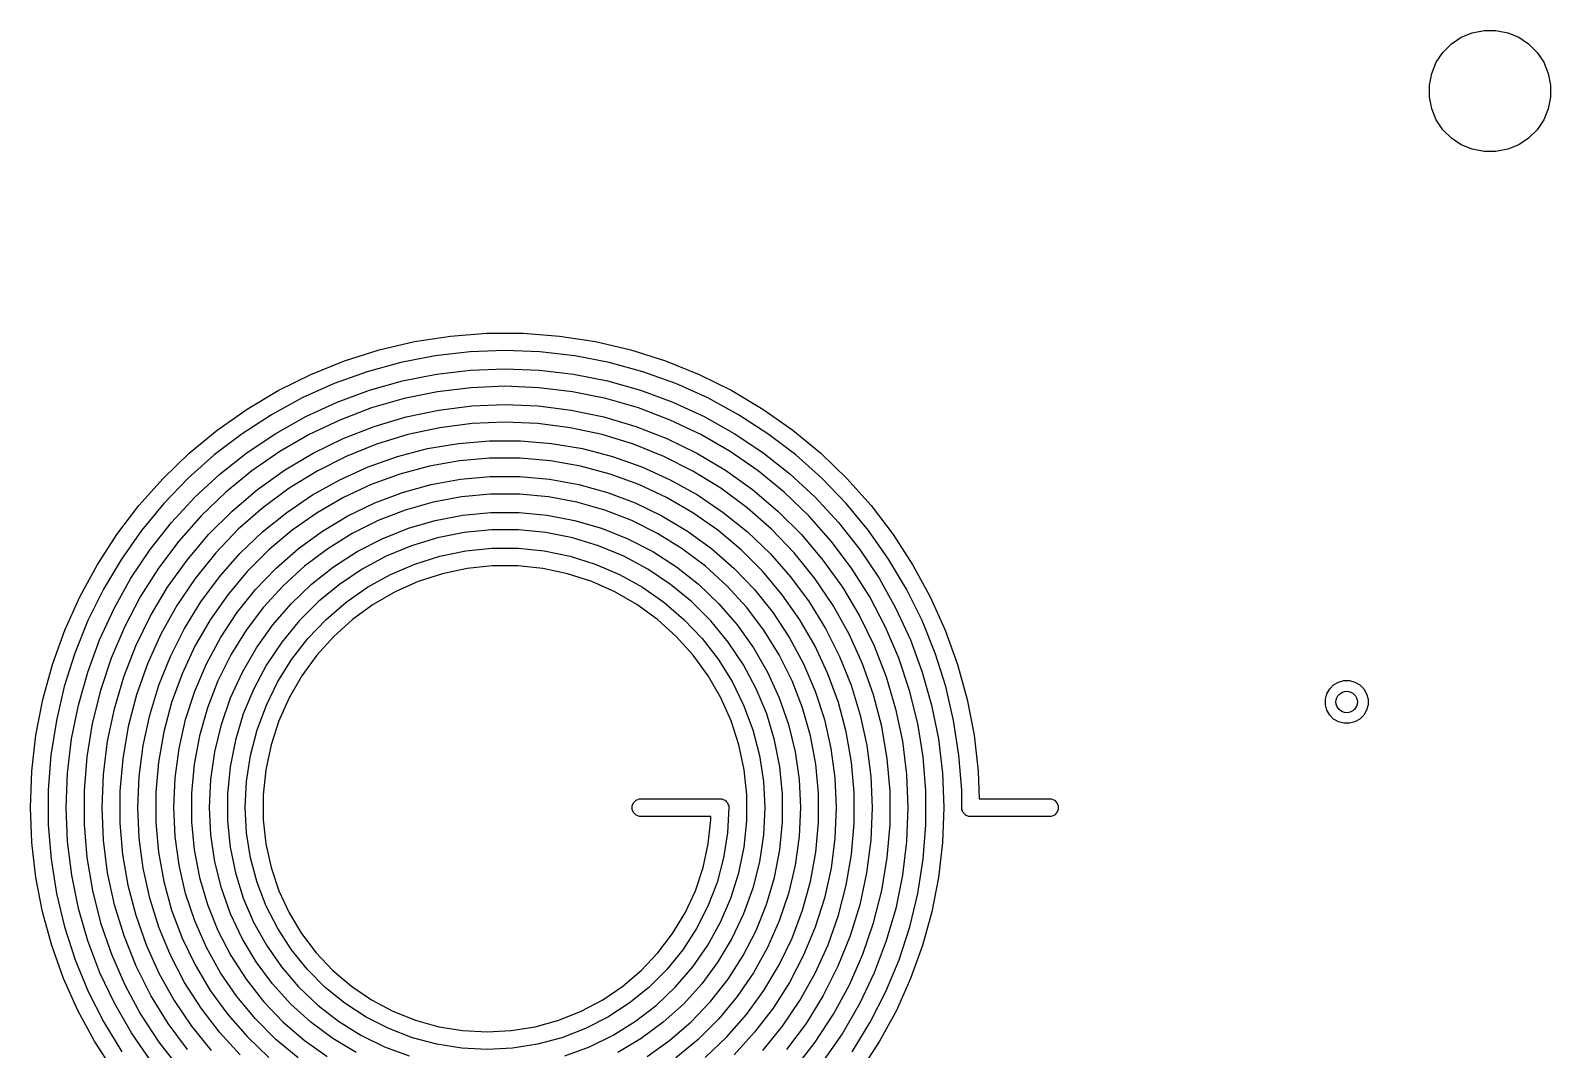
# Model space of a CAD drawing. Extents: x 25 to 275, y -107 to -24.
# Drawn here: x 238.62 to 259.85, y -38.38 to -24.15 of the extents above; entities that cross this region are included whole.
import ezdxf

# ---------------------------------------------------------------- set-up
doc = ezdxf.new("R2010")
doc.units = 0
doc.layers.add('BLACK', color=7, linetype='CONTINUOUS')

msp = doc.modelspace()

# ---------------------------------------------------------------- linework, layer by layer
at = {"layer": 'BLACK', "linetype": 'CONTINUOUS'}
for p, q in [((258.599313, -24.250367), (258.753258, -24.186601)), ((258.753258, -24.186601), (258.916685, -24.154093)), ((258.916685, -24.154093), (259.083315, -24.154093)), ((259.083315, -24.154093), (259.246742, -24.186601)), ((259.246742, -24.186601), (259.400687, -24.250367)), ((258.342941, -24.460766), (258.460766, -24.342941)), ((258.460766, -24.342941), (258.599313, -24.250367)), ((259.400687, -24.250367), (259.539234, -24.342941)), ((259.539234, -24.342941), (259.657059, -24.460766)), ((258.186601, -24.753258), (258.250367, -24.599313)), ((258.250367, -24.599313), (258.342941, -24.460766)), ((259.657059, -24.460766), (259.749633, -24.599313)), ((259.749633, -24.599313), (259.813399, -24.753258)), ((258.154093, -24.916685), (258.186601, -24.753258)), ((259.813399, -24.753258), (259.845907, -24.916685)), ((258.154093, -25.083315), (258.154093, -24.916685)), ((259.845907, -24.916685), (259.845907, -25.083315)), ((258.186601, -25.246742), (258.154093, -25.083315)), ((258.250367, -25.400687), (258.186601, -25.246742)), ((259.813399, -25.246742), (259.749633, -25.400687)), ((259.845907, -25.083315), (259.813399, -25.246742)), ((258.342941, -25.539234), (258.250367, -25.400687)), ((259.749633, -25.400687), (259.657059, -25.539234)), ((258.460766, -25.657059), (258.342941, -25.539234)), ((258.599313, -25.749633), (258.460766, -25.657059)), ((259.539234, -25.657059), (259.400687, -25.749633)), ((259.657059, -25.539234), (259.539234, -25.657059)), ((258.753258, -25.813399), (258.599313, -25.749633)), ((258.916685, -25.845907), (258.753258, -25.813399)), ((259.083315, -25.845907), (258.916685, -25.845907)), ((259.246742, -25.813399), (259.083315, -25.845907)), ((259.400687, -25.749633), (259.246742, -25.813399)), ((243.988659, -28.496182), (244.490222, -28.418711)), ((244.490222, -28.418711), (244.996244, -28.379862)), ((244.996244, -28.379862), (245.503756, -28.379862)), ((245.503756, -28.379862), (246.009778, -28.418711)), ((246.009778, -28.418711), (246.511341, -28.496182)), ((243.010638, -28.764947), (243.494498, -28.611821)), ((243.494498, -28.611821), (243.988659, -28.496182)), ((244.76164, -28.639037), (244.276146, -28.695085)), ((245.25, -28.620318), (244.76164, -28.639037)), ((245.73836, -28.639037), (245.25, -28.620318)), ((246.223854, -28.695085), (245.73836, -28.639037)), ((246.511341, -28.496182), (247.005502, -28.611821)), ((247.005502, -28.611821), (247.489362, -28.764947)), ((242.53992, -28.954664), (243.010638, -28.764947)), ((243.796367, -28.788133), (243.325119, -28.917634)), ((244.276146, -28.695085), (243.796367, -28.788133)), ((246.703633, -28.788133), (246.223854, -28.695085)), ((247.174881, -28.917634), (246.703633, -28.788133)), ((247.489362, -28.764947), (247.96008, -28.954664)), ((242.085106, -29.179856), (242.53992, -28.954664)), ((243.325119, -28.917634), (242.865166, -29.082829)), ((243.357271, -29.174779), (243.820147, -29.044234)), ((243.820147, -29.044234), (244.291839, -28.950409)), ((244.291839, -28.950409), (244.769438, -28.893881)), ((244.769438, -28.893881), (245.25, -28.875)), ((245.25, -28.875), (245.730562, -28.893881)), ((245.730562, -28.893881), (246.208161, -28.950409)), ((246.208161, -28.950409), (246.679853, -29.044234)), ((246.679853, -29.044234), (247.142729, -29.174779)), ((247.634834, -29.082829), (247.174881, -28.917634)), ((247.96008, -28.954664), (248.414894, -29.179856)), ((241.648865, -29.439204), (242.085106, -29.179856)), ((242.419209, -29.282749), (241.989863, -29.516219)), ((242.865166, -29.082829), (242.419209, -29.282749)), ((242.906064, -29.341238), (243.357271, -29.174779)), ((244.306819, -29.196372), (243.842879, -29.291086)), ((244.776875, -29.139297), (244.306819, -29.196372)), ((245.25, -29.120231), (244.776875, -29.139297)), ((245.723125, -29.139297), (245.25, -29.120231)), ((246.193181, -29.196372), (245.723125, -29.139297)), ((246.657121, -29.291086), (246.193181, -29.196372)), ((247.142729, -29.174779), (247.593936, -29.341238)), ((248.080791, -29.282749), (247.634834, -29.082829)), ((248.510137, -29.516219), (248.080791, -29.282749)), ((248.414894, -29.179856), (248.851135, -29.439204)), ((241.233757, -29.731185), (241.648865, -29.439204)), ((242.469308, -29.542585), (242.906064, -29.341238)), ((243.388065, -29.422825), (242.945327, -29.590733)), ((243.842879, -29.291086), (243.388065, -29.422825)), ((243.869144, -29.547124), (244.324155, -29.451718)), ((244.324155, -29.451718), (244.785491, -29.394212)), ((244.785491, -29.394212), (245.25, -29.375)), ((245.25, -29.375), (245.714509, -29.394212)), ((245.714509, -29.394212), (246.175845, -29.451718)), ((246.175845, -29.451718), (246.630856, -29.547124)), ((247.111935, -29.422825), (246.657121, -29.291086)), ((247.554673, -29.590733), (247.111935, -29.422825)), ((247.593936, -29.341238), (248.030692, -29.542585)), ((248.851135, -29.439204), (249.266243, -29.731185)), ((241.989863, -29.516219), (241.57965, -29.781871)), ((242.049696, -29.777579), (242.469308, -29.542585)), ((242.945327, -29.590733), (242.517535, -29.793723)), ((242.990463, -29.848775), (243.423565, -29.679778)), ((243.423565, -29.679778), (243.869144, -29.547124)), ((244.340801, -29.697537), (243.894397, -29.793745)), ((244.793757, -29.639534), (244.340801, -29.697537)), ((245.25, -29.620153), (244.793757, -29.639534)), ((245.706243, -29.639534), (245.25, -29.620153)), ((246.159199, -29.697537), (245.706243, -29.639534)), ((246.605603, -29.793745), (246.159199, -29.697537)), ((246.630856, -29.547124), (247.076435, -29.679778)), ((247.076435, -29.679778), (247.509537, -29.848775)), ((247.982465, -29.793723), (247.554673, -29.590733)), ((248.030692, -29.542585), (248.450304, -29.777579)), ((248.92035, -29.781871), (248.510137, -29.516219)), ((240.842217, -30.054085), (241.233757, -29.731185)), ((241.57965, -29.781871), (241.190976, -30.078144)), ((241.649815, -30.044771), (242.049696, -29.777579)), ((242.517535, -29.793723), (242.107464, -30.030478)), ((242.572796, -30.05296), (242.990463, -29.848775)), ((243.894397, -29.793745), (243.457759, -29.927464)), ((244.170269, -29.990029), (244.599034, -29.91651)), ((244.599034, -29.91651), (245.032489, -29.879618)), ((245.032489, -29.879618), (245.467511, -29.879618)), ((245.467511, -29.879618), (245.900966, -29.91651)), ((245.900966, -29.91651), (246.329731, -29.990029)), ((247.042241, -29.927464), (246.605603, -29.793745)), ((247.509537, -29.848775), (247.927204, -30.05296)), ((248.392536, -30.030478), (247.982465, -29.793723)), ((248.450304, -29.777579), (248.850185, -30.044771)), ((249.309024, -30.078144), (248.92035, -29.781871)), ((249.266243, -29.731185), (249.657783, -30.054085)), ((240.476544, -30.40601), (240.842217, -30.054085)), ((241.190976, -30.078144), (240.826121, -30.403301)), ((241.272131, -30.342513), (241.649815, -30.044771)), ((242.107464, -30.030478), (241.717774, -30.299461)), ((242.173417, -30.290939), (242.572796, -30.05296)), ((243.034034, -30.09773), (242.626276, -30.303318)), ((243.457759, -29.927464), (243.034034, -30.09773)), ((243.339111, -30.244569), (243.749283, -30.099645)), ((243.749283, -30.099645), (244.170269, -29.990029)), ((245.037153, -30.125), (244.613079, -30.162102)), ((245.462847, -30.125), (245.037153, -30.125)), ((245.886921, -30.162102), (245.462847, -30.125)), ((246.329731, -29.990029), (246.750717, -30.099645)), ((246.750717, -30.099645), (247.160889, -30.244569)), ((247.465966, -30.09773), (247.042241, -29.927464)), ((247.873724, -30.303318), (247.465966, -30.09773)), ((247.927204, -30.05296), (248.326583, -30.290939)), ((248.782226, -30.299461), (248.392536, -30.030478)), ((248.850185, -30.044771), (249.227869, -30.342513)), ((249.673879, -30.403301), (249.309024, -30.078144)), ((249.657783, -30.054085), (250.023456, -30.40601)), ((240.918971, -30.668971), (241.272131, -30.342513)), ((241.717774, -30.299461), (241.350992, -30.59893)), ((241.795053, -30.561085), (242.173417, -30.290939)), ((242.626276, -30.303318), (242.237421, -30.542745)), ((242.942706, -30.423755), (243.339111, -30.244569)), ((244.193852, -30.236023), (243.782663, -30.346201)), ((244.613079, -30.162102), (244.193852, -30.236023)), ((246.306148, -30.236023), (245.886921, -30.162102)), ((246.717337, -30.346201), (246.306148, -30.236023)), ((247.160889, -30.244569), (247.557294, -30.423755)), ((248.262579, -30.542745), (247.873724, -30.303318)), ((248.326583, -30.290939), (248.704947, -30.561085)), ((249.149008, -30.59893), (248.782226, -30.299461)), ((249.227869, -30.342513), (249.581029, -30.668971)), ((240.138884, -30.784894), (240.476544, -30.40601)), ((240.826121, -30.403301), (240.487228, -30.755434)), ((242.237421, -30.542745), (241.870273, -30.814287)), ((242.562925, -30.635913), (242.942706, -30.423755)), ((243.382641, -30.491797), (242.996831, -30.671703)), ((243.782663, -30.346201), (243.382641, -30.491797)), ((243.820796, -30.601364), (244.220841, -30.490958)), ((244.220841, -30.490958), (244.629171, -30.416857)), ((244.629171, -30.416857), (245.0425, -30.379657)), ((245.0425, -30.379657), (245.4575, -30.379657)), ((245.4575, -30.379657), (245.870829, -30.416857)), ((245.870829, -30.416857), (246.279159, -30.490958)), ((246.279159, -30.490958), (246.679204, -30.601364)), ((247.117359, -30.491797), (246.717337, -30.346201)), ((247.503169, -30.671703), (247.117359, -30.491797)), ((247.557294, -30.423755), (247.937075, -30.635913)), ((248.629727, -30.814287), (248.262579, -30.542745)), ((250.012772, -30.755434), (249.673879, -30.403301)), ((250.023456, -30.40601), (250.361116, -30.784894)), ((240.487228, -30.755434), (240.176284, -31.132475)), ((240.592513, -31.022131), (240.918971, -30.668971)), ((241.350992, -30.59893), (241.009496, -30.926941)), ((241.440291, -30.861553), (241.795053, -30.561085)), ((242.202505, -30.879515), (242.562925, -30.635913)), ((242.996831, -30.671703), (242.628169, -30.88455)), ((243.058357, -30.927246), (243.432259, -30.747184)), ((243.432259, -30.747184), (243.820796, -30.601364)), ((244.247271, -30.73666), (243.858178, -30.847366)), ((244.64492, -30.662326), (244.247271, -30.73666)), ((245.047732, -30.625), (244.64492, -30.662326)), ((245.452268, -30.625), (245.047732, -30.625)), ((245.85508, -30.662326), (245.452268, -30.625)), ((246.252729, -30.73666), (245.85508, -30.662326)), ((246.641822, -30.847366), (246.252729, -30.73666)), ((246.679204, -30.601364), (247.067741, -30.747184)), ((247.067741, -30.747184), (247.441643, -30.927246)), ((247.871831, -30.88455), (247.503169, -30.671703)), ((247.937075, -30.635913), (248.297495, -30.879515)), ((248.704947, -30.561085), (249.059709, -30.861553)), ((249.490504, -30.926941), (249.149008, -30.59893)), ((249.581029, -30.668971), (249.907487, -31.022131)), ((250.323716, -31.132475), (250.012772, -30.755434)), ((239.831218, -31.188514), (240.138884, -30.784894)), ((241.009496, -30.926941), (240.695502, -31.281367)), ((241.111553, -31.190291), (241.440291, -30.861553)), ((241.870273, -30.814287), (241.527475, -31.115987)), ((241.864042, -31.152804), (242.202505, -30.879515)), ((242.628169, -30.88455), (242.279461, -31.128718)), ((242.702101, -31.140099), (243.058357, -30.927246)), ((243.858178, -30.847366), (243.480958, -30.993502)), ((244.277494, -30.991277), (244.662951, -30.916987)), ((244.662951, -30.916987), (245.053725, -30.879672)), ((245.053725, -30.879672), (245.446275, -30.879672)), ((245.446275, -30.879672), (245.837049, -30.916987)), ((245.837049, -30.916987), (246.222506, -30.991277)), ((247.019042, -30.993502), (246.641822, -30.847366)), ((247.441643, -30.927246), (247.797899, -31.140099)), ((248.220539, -31.128718), (247.871831, -30.88455)), ((248.297495, -30.879515), (248.635958, -31.152804)), ((248.972525, -31.115987), (248.629727, -30.814287)), ((249.059709, -30.861553), (249.388447, -31.190291)), ((249.804498, -31.281367), (249.490504, -30.926941)), ((250.361116, -30.784894), (250.668782, -31.188514)), ((239.555351, -31.614501), (239.831218, -31.188514)), ((240.176284, -31.132475), (239.895115, -31.532212)), ((240.294771, -31.399815), (240.592513, -31.022131)), ((240.811085, -31.545053), (241.111553, -31.190291)), ((241.527475, -31.115987), (241.211498, -31.445671)), ((241.549975, -31.453813), (241.864042, -31.152804)), ((242.279461, -31.128718), (241.95336, -31.402349)), ((242.36636, -31.384029), (242.702101, -31.140099)), ((243.118832, -31.17382), (242.774887, -31.386781)), ((243.480958, -30.993502), (243.118832, -31.17382)), ((243.536413, -31.247768), (243.900845, -31.101872)), ((243.900845, -31.101872), (244.277494, -30.991277)), ((244.680734, -31.162319), (244.307316, -31.236596)), ((245.059633, -31.125), (244.680734, -31.162319)), ((245.440367, -31.125), (245.059633, -31.125)), ((245.819266, -31.162319), (245.440367, -31.125)), ((246.192684, -31.236596), (245.819266, -31.162319)), ((246.222506, -30.991277), (246.599155, -31.101872)), ((246.599155, -31.101872), (246.963587, -31.247768)), ((247.381168, -31.17382), (247.019042, -30.993502)), ((247.725113, -31.386781), (247.381168, -31.17382)), ((247.797899, -31.140099), (248.13364, -31.384029)), ((248.54664, -31.402349), (248.220539, -31.128718)), ((248.635958, -31.152804), (248.950025, -31.453813)), ((249.288502, -31.445671), (248.972525, -31.115987)), ((249.388447, -31.190291), (249.688915, -31.545053)), ((249.907487, -31.022131), (250.205229, -31.399815)), ((250.604885, -31.532212), (250.323716, -31.132475)), ((250.668782, -31.188514), (250.944649, -31.614501)), ((240.027579, -31.799696), (240.294771, -31.399815)), ((240.695502, -31.281367), (240.411045, -31.659911)), ((241.95336, -31.402349), (241.652349, -31.70336)), ((242.053835, -31.657074), (242.36636, -31.384029)), ((242.774887, -31.386781), (242.45206, -31.630569)), ((243.1875, -31.427645), (243.536413, -31.247768)), ((243.942978, -31.347117), (243.591226, -31.492817)), ((244.307316, -31.236596), (243.942978, -31.347117)), ((244.701074, -31.416802), (245.066397, -31.379653)), ((245.066397, -31.379653), (245.433603, -31.379653)), ((245.433603, -31.379653), (245.798926, -31.416802)), ((246.557022, -31.347117), (246.192684, -31.236596)), ((246.908774, -31.492817), (246.557022, -31.347117)), ((246.963587, -31.247768), (247.3125, -31.427645)), ((248.04794, -31.630569), (247.725113, -31.386781)), ((248.13364, -31.384029), (248.446165, -31.657074)), ((248.847651, -31.70336), (248.54664, -31.402349)), ((250.088955, -31.659911), (249.804498, -31.281367)), ((250.205229, -31.399815), (250.472421, -31.799696)), ((239.312903, -32.060356), (239.555351, -31.614501)), ((239.895115, -31.532212), (239.645371, -31.952299)), ((240.540939, -31.923417), (240.811085, -31.545053)), ((241.211498, -31.445671), (240.924618, -31.800964)), ((241.262567, -31.780373), (241.549975, -31.453813)), ((242.857265, -31.639874), (243.1875, -31.427645)), ((243.591226, -31.492817), (243.255449, -31.672293)), ((243.653571, -31.745459), (243.991018, -31.600649)), ((243.991018, -31.600649), (244.341385, -31.49072)), ((244.341385, -31.49072), (244.701074, -31.416802)), ((245.798926, -31.416802), (246.158615, -31.49072)), ((246.158615, -31.49072), (246.508982, -31.600649)), ((246.508982, -31.600649), (246.846429, -31.745459)), ((247.244551, -31.672293), (246.908774, -31.492817)), ((247.3125, -31.427645), (247.642735, -31.639874)), ((248.950025, -31.453813), (249.237433, -31.780373)), ((249.575382, -31.800964), (249.288502, -31.445671)), ((249.688915, -31.545053), (249.959061, -31.923417)), ((250.854629, -31.952299), (250.604885, -31.532212)), ((250.944649, -31.614501), (251.187097, -32.060356)), ((239.792585, -32.219308), (240.027579, -31.799696)), ((240.411045, -31.659911), (240.157971, -32.060116)), ((240.924618, -31.800964), (240.668904, -32.179307)), ((241.003888, -32.130129), (241.262567, -31.780373)), ((241.652349, -31.70336), (241.378718, -32.029461)), ((241.767044, -31.957033), (242.053835, -31.657074)), ((242.45206, -31.630569), (242.153104, -31.903104)), ((242.548699, -31.882533), (242.857265, -31.639874)), ((243.255449, -31.672293), (242.938881, -31.883817)), ((243.332505, -31.923665), (243.653571, -31.745459)), ((244.375287, -31.735526), (244.038848, -31.844842)), ((244.721309, -31.661977), (244.375287, -31.735526)), ((245.073124, -31.625), (244.721309, -31.661977)), ((245.426876, -31.625), (245.073124, -31.625)), ((245.778691, -31.661977), (245.426876, -31.625)), ((246.124713, -31.735526), (245.778691, -31.661977)), ((246.461152, -31.844842), (246.124713, -31.735526)), ((246.846429, -31.745459), (247.167495, -31.923665)), ((247.561119, -31.883817), (247.244551, -31.672293)), ((247.642735, -31.639874), (247.951301, -31.882533)), ((248.346896, -31.903104), (248.04794, -31.630569)), ((248.446165, -31.657074), (248.732956, -31.957033)), ((249.121282, -32.029461), (248.847651, -31.70336)), ((249.237433, -31.780373), (249.496112, -32.130129)), ((249.831096, -32.179307), (249.575382, -31.800964)), ((250.342029, -32.060115), (250.088955, -31.659911)), ((250.472421, -31.799696), (250.707415, -32.219308)), ((239.645371, -31.952299), (239.428517, -32.390272)), ((240.30296, -32.322796), (240.540939, -31.923417)), ((241.378718, -32.029461), (241.13455, -32.378169)), ((241.508296, -32.281493), (241.767044, -31.957033)), ((242.153104, -31.903104), (241.880569, -32.20206)), ((242.264597, -32.153424), (242.548699, -31.882533)), ((242.938881, -31.883817), (242.644571, -32.125352)), ((243.031116, -32.133438), (243.332505, -31.923665)), ((243.715679, -31.988726), (243.40932, -32.165602)), ((244.038848, -31.844842), (243.715679, -31.988726)), ((246.784321, -31.988726), (246.461152, -31.844842)), ((247.09068, -32.165602), (246.784321, -31.988726)), ((247.167495, -31.923665), (247.468884, -32.133438)), ((247.855429, -32.125352), (247.561119, -31.883817)), ((247.951301, -31.882533), (248.235403, -32.153424)), ((248.619431, -32.20206), (248.346896, -31.903104)), ((248.732956, -31.957033), (248.991704, -32.281493)), ((249.36545, -32.378169), (249.121282, -32.029461)), ((249.959061, -31.923417), (250.19704, -32.322796)), ((251.071483, -32.390272), (250.854629, -31.952299)), ((239.105296, -32.523462), (239.312903, -32.060356)), ((239.591238, -32.656064), (239.792585, -32.219308)), ((240.157971, -32.060116), (239.93792, -32.479387)), ((240.668904, -32.179307), (240.446196, -32.577973)), ((240.775803, -32.500563), (241.003888, -32.130129)), ((241.880569, -32.20206), (241.636781, -32.524887)), ((242.007531, -32.450094), (242.264597, -32.153424)), ((242.644571, -32.125352), (242.375352, -32.394571)), ((242.752495, -32.372626), (243.031116, -32.133438)), ((243.40932, -32.165602), (243.123129, -32.373533)), ((247.376871, -32.373533), (247.09068, -32.165602)), ((247.468884, -32.133438), (247.747505, -32.372626)), ((248.124648, -32.394571), (247.855429, -32.125352)), ((248.235403, -32.153424), (248.492469, -32.450094)), ((248.863219, -32.524887), (248.619431, -32.20206)), ((249.496112, -32.130129), (249.724197, -32.500563)), ((250.053804, -32.577973), (249.831096, -32.179307)), ((250.56208, -32.479387), (250.342029, -32.060115)), ((250.707415, -32.219308), (250.908762, -32.656064)), ((251.187097, -32.060356), (251.394704, -32.523462)), ((239.428517, -32.390272), (239.245826, -32.84356)), ((240.098775, -32.740463), (240.30296, -32.322796)), ((241.13455, -32.378169), (240.921703, -32.746831)), ((241.279674, -32.627841), (241.508296, -32.281493)), ((241.779829, -32.769857), (242.007531, -32.450094)), ((242.375352, -32.394571), (242.133817, -32.688881)), ((242.499502, -32.638775), (242.752495, -32.372626)), ((243.123129, -32.373533), (242.860239, -32.610239)), ((247.639761, -32.610239), (247.376871, -32.373533)), ((247.747505, -32.372626), (248.000498, -32.638775)), ((248.366183, -32.688881), (248.124648, -32.394571)), ((248.492469, -32.450094), (248.720171, -32.769857)), ((248.991704, -32.281493), (249.220326, -32.627841)), ((249.578297, -32.746831), (249.36545, -32.378169)), ((250.19704, -32.322796), (250.401225, -32.740463)), ((251.254174, -32.84356), (251.071483, -32.390272)), ((238.933749, -33.001101), (239.105296, -32.523462)), ((239.424779, -33.107271), (239.591238, -32.656064)), ((239.93792, -32.479387), (239.75232, -32.915005)), ((240.446196, -32.577973), (240.258099, -32.994089)), ((240.579954, -32.889006), (240.775803, -32.500563)), ((241.083019, -32.993288), (241.279674, -32.627841)), ((241.636781, -32.524887), (241.42382, -32.868832)), ((242.274733, -32.929153), (242.499502, -32.638775)), ((242.860239, -32.610239), (242.623533, -32.873129)), ((247.876467, -32.873129), (247.639761, -32.610239)), ((248.000498, -32.638775), (248.225267, -32.929153)), ((249.07618, -32.868832), (248.863219, -32.524887)), ((249.220326, -32.627841), (249.416981, -32.993288)), ((249.724197, -32.500563), (249.920046, -32.889006)), ((250.241901, -32.994089), (250.053804, -32.577973)), ((250.74768, -32.915005), (250.56208, -32.479387)), ((250.908762, -32.656064), (251.075221, -33.107271)), ((251.394704, -32.523462), (251.566251, -33.001101)), ((239.245826, -32.84356), (239.098369, -33.309502)), ((239.929778, -33.173565), (240.098775, -32.740463)), ((240.417753, -33.292659), (240.579954, -32.889006)), ((240.921703, -32.746831), (240.741797, -33.132641)), ((241.42382, -32.868832), (241.243502, -33.230958)), ((241.583554, -33.109816), (241.779829, -32.769857)), ((242.133817, -32.688881), (241.922293, -33.005449)), ((242.623533, -32.873129), (242.415602, -33.15932)), ((248.084398, -33.15932), (247.876467, -32.873129)), ((248.577707, -33.005449), (248.366183, -32.688881)), ((248.720171, -32.769857), (248.916446, -33.109816)), ((249.256498, -33.230958), (249.07618, -32.868832)), ((249.758203, -33.132641), (249.578297, -32.746831)), ((249.920046, -32.889006), (250.082247, -33.292659)), ((250.401225, -32.740463), (250.570222, -33.173565)), ((251.401631, -33.309502), (251.254174, -32.84356)), ((238.799268, -33.490471), (238.933749, -33.001101)), ((239.75232, -32.915005), (239.602375, -33.364146)), ((240.258099, -32.994089), (240.105969, -33.424658)), ((240.919914, -33.374891), (241.083019, -32.993288)), ((241.922293, -33.005449), (241.742817, -33.341226)), ((242.080494, -33.24078), (242.274733, -32.929153)), ((248.225267, -32.929153), (248.419506, -33.24078)), ((248.757183, -33.341226), (248.577707, -33.005449)), ((249.416981, -32.993288), (249.580086, -33.374891)), ((250.394031, -33.424658), (250.241901, -32.994089)), ((250.897625, -33.364146), (250.74768, -32.915005)), ((251.566251, -33.001101), (251.700732, -33.490471)), ((239.098369, -33.309502), (238.987013, -33.785365)), ((239.294234, -33.570147), (239.424779, -33.107271)), ((239.797124, -33.619144), (239.929778, -33.173565)), ((240.290369, -33.708612), (240.417753, -33.292659)), ((240.741797, -33.132641), (240.596201, -33.532663)), ((241.243502, -33.230958), (241.097366, -33.608178)), ((241.420482, -33.466892), (241.583554, -33.109816)), ((241.918778, -33.57046), (242.080494, -33.24078)), ((242.415602, -33.15932), (242.238726, -33.465679)), ((248.261274, -33.465679), (248.084398, -33.15932)), ((248.419506, -33.24078), (248.581222, -33.57046)), ((248.916446, -33.109816), (249.079518, -33.466892)), ((249.402634, -33.608178), (249.256498, -33.230958)), ((249.903799, -33.532663), (249.758203, -33.132641)), ((250.082247, -33.292659), (250.209631, -33.708612)), ((250.570222, -33.173565), (250.702876, -33.619144)), ((251.075221, -33.107271), (251.205766, -33.570147)), ((251.512987, -33.785365), (251.401631, -33.309502)), ((256.761994, -33.342372), (256.817372, -33.286994)), ((256.817372, -33.286994), (256.885195, -33.247836)), ((256.885195, -33.247836), (256.960842, -33.227567)), ((256.960842, -33.227567), (257.039158, -33.227567)), ((257.039158, -33.227567), (257.114805, -33.247836)), ((257.114805, -33.247836), (257.182628, -33.286994)), ((257.182628, -33.286994), (257.238006, -33.342372)), ((238.702642, -33.988698), (238.799268, -33.490471)), ((239.602375, -33.364146), (239.489057, -33.823895)), ((240.105969, -33.424658), (239.990902, -33.866578)), ((240.791672, -33.76958), (240.919914, -33.374891)), ((241.292091, -33.837853), (241.420482, -33.466892)), ((241.742817, -33.341226), (241.597117, -33.692978)), ((242.238726, -33.465679), (242.094842, -33.788848)), ((248.405158, -33.788848), (248.261274, -33.465679)), ((248.902883, -33.692978), (248.757183, -33.341226)), ((249.079518, -33.466892), (249.207909, -33.837853)), ((249.580086, -33.374891), (249.708328, -33.76958)), ((250.509098, -33.866578), (250.394031, -33.424658)), ((251.010943, -33.823895), (250.897625, -33.364146)), ((251.700732, -33.490471), (251.797358, -33.988698)), ((256.702567, -33.485842), (256.722836, -33.410195)), ((256.702567, -33.564158), (256.702567, -33.485842)), ((256.722836, -33.410195), (256.761994, -33.342372)), ((257.238006, -33.342372), (257.277164, -33.410195)), ((257.277164, -33.410195), (257.297433, -33.485842)), ((257.297433, -33.485842), (257.297433, -33.564158)), ((239.200409, -34.041839), (239.294234, -33.570147)), ((239.701718, -34.074155), (239.797124, -33.619144)), ((240.198718, -34.133871), (240.290369, -33.708612)), ((240.596201, -33.532663), (240.486023, -33.943852)), ((241.097366, -33.608178), (240.98666, -33.997271)), ((241.597117, -33.692978), (241.486596, -34.057316)), ((241.791245, -33.914809), (241.918778, -33.57046)), ((248.581222, -33.57046), (248.708755, -33.914809)), ((249.013404, -34.057316), (248.902883, -33.692978)), ((249.51334, -33.997271), (249.402634, -33.608178)), ((250.013977, -33.943852), (249.903799, -33.532663)), ((250.209631, -33.708612), (250.301282, -34.133871)), ((250.702876, -33.619144), (250.798282, -34.074155)), ((251.205766, -33.570147), (251.299591, -34.041839)), ((256.722836, -33.639805), (256.702567, -33.564158)), ((256.761994, -33.707628), (256.722836, -33.639805)), ((256.817372, -33.763006), (256.761994, -33.707628)), ((257.238006, -33.707628), (257.182628, -33.763006)), ((257.277164, -33.639805), (257.238006, -33.707628)), ((257.297433, -33.564158), (257.277164, -33.639805)), ((238.987013, -33.785365), (238.912411, -34.268356)), ((239.489057, -33.823895), (239.413101, -34.291272)), ((239.990902, -33.866578), (239.913727, -34.316664)), ((240.486023, -33.943852), (240.412102, -34.363079)), ((240.699326, -34.174174), (240.791672, -33.76958)), ((241.199544, -34.219339), (241.292091, -33.837853)), ((241.699204, -34.270293), (241.791245, -33.914809)), ((242.094842, -33.788848), (241.985526, -34.125287)), ((248.514474, -34.125287), (248.405158, -33.788848)), ((248.708755, -33.914809), (248.800796, -34.270293)), ((249.207909, -33.837853), (249.300456, -34.219339)), ((249.708328, -33.76958), (249.800674, -34.174174)), ((250.087898, -34.363079), (250.013977, -33.943852)), ((250.586273, -34.316664), (250.509098, -33.866578)), ((251.086899, -34.291272), (251.010943, -33.823895)), ((251.587589, -34.268356), (251.512987, -33.785365)), ((256.885195, -33.802164), (256.817372, -33.763006)), ((256.960842, -33.822433), (256.885195, -33.802164)), ((257.039158, -33.822433), (256.960842, -33.822433)), ((257.114805, -33.802164), (257.039158, -33.822433)), ((257.182628, -33.763006), (257.114805, -33.802164)), ((238.644439, -34.492861), (238.702642, -33.988698)), ((239.143881, -34.519438), (239.200409, -34.041839)), ((239.644212, -34.535491), (239.701718, -34.074155)), ((240.143463, -34.56537), (240.198718, -34.133871)), ((240.98666, -33.997271), (240.912326, -34.39492)), ((241.486596, -34.057316), (241.412319, -34.430734)), ((241.985526, -34.125287), (241.911977, -34.471309)), ((248.588023, -34.471309), (248.514474, -34.125287)), ((249.087681, -34.430734), (249.013404, -34.057316)), ((249.587674, -34.39492), (249.51334, -33.997271)), ((250.301282, -34.133871), (250.356537, -34.56537)), ((250.798282, -34.074155), (250.855788, -34.535491)), ((251.299591, -34.041839), (251.356119, -34.519438)), ((251.797358, -33.988698), (251.855561, -34.492861)), ((238.912411, -34.268356), (238.875, -34.755641)), ((239.413101, -34.291272), (239.375, -34.763246)), ((239.913727, -34.316664), (239.875, -34.771673)), ((240.412102, -34.363079), (240.375, -34.787153)), ((240.643619, -34.585418), (240.699326, -34.174174)), ((241.143678, -34.607894), (241.199544, -34.219339)), ((241.643599, -34.633265), (241.699204, -34.270293)), ((248.800796, -34.270293), (248.856401, -34.633265)), ((249.300456, -34.219339), (249.356322, -34.607894)), ((249.800674, -34.174174), (249.856381, -34.585418)), ((250.125, -34.787153), (250.087898, -34.363079)), ((250.625, -34.771673), (250.586273, -34.316664)), ((251.125, -34.763246), (251.086899, -34.291272)), ((251.625, -34.755641), (251.587589, -34.268356)), ((238.625, -35), (238.644439, -34.492861)), ((239.125, -35), (239.143881, -34.519438)), ((239.625, -35), (239.644212, -34.535491)), ((240.125, -35), (240.143463, -34.56537)), ((240.625, -35), (240.643619, -34.585418)), ((240.912326, -34.39492), (240.875, -34.797732)), ((241.412319, -34.430734), (241.375, -34.809633)), ((241.911977, -34.471309), (241.875, -34.823124)), ((248.625, -34.823124), (248.588023, -34.471309)), ((249.125, -34.809633), (249.087681, -34.430734)), ((249.625, -34.797732), (249.587674, -34.39492)), ((249.856381, -34.585418), (249.875, -35)), ((250.356537, -34.56537), (250.375, -35)), ((250.855788, -34.535491), (250.875, -35)), ((251.356119, -34.519438), (251.375, -35)), ((251.855561, -34.492861), (251.870209, -34.875)), ((238.875, -34.755641), (238.875, -35)), ((239.375, -34.763246), (239.375, -35)), ((239.875, -34.771673), (239.875, -35)), ((240.375, -34.787153), (240.375, -35)), ((240.875, -34.797732), (240.875, -35)), ((241.125, -35), (241.143678, -34.607894)), ((241.625, -35), (241.643599, -34.633265)), ((248.856401, -34.633265), (248.875, -35)), ((249.356322, -34.607894), (249.375, -35)), ((249.625, -35), (249.625, -34.797732)), ((250.125, -35), (250.125, -34.787153)), ((250.625, -35), (250.625, -34.771673)), ((251.125, -35), (251.125, -34.763246)), ((251.625, -35), (251.625, -34.755641)), ((238.643706, -35.488001), (238.625, -35)), ((238.875, -35), (238.875, -35.240652)), ((239.144051, -35.472741), (239.125, -35)), ((239.375, -35), (239.375, -35.232652)), ((239.644363, -35.455832), (239.625, -35)), ((239.875, -35), (239.875, -35.217707)), ((240.143551, -35.424884), (240.125, -35)), ((240.375, -35), (240.375, -35.207709)), ((240.643663, -35.403674), (240.625, -35)), ((240.875, -35), (240.875, -35.196498)), ((241.143659, -35.379816), (241.125, -35)), ((241.375, -34.809633), (241.375, -35)), ((241.375, -35), (241.375, -35.183839)), ((241.643489, -35.352784), (241.625, -35)), ((241.875, -34.823124), (241.875, -35)), ((241.875, -35), (241.875, -35.169433)), ((247.027402, -34.975614), (247.046066, -34.930554)), ((247.027402, -35.024386), (247.027402, -34.975614)), ((247.046066, -34.930554), (247.080554, -34.896066)), ((247.080554, -34.896066), (247.125614, -34.877402)), ((247.125614, -34.877402), (247.15, -34.875)), ((247.15, -34.875), (248.25, -34.875)), ((248.25, -34.875), (248.274386, -34.877402)), ((248.274386, -34.877402), (248.276153, -34.878134)), ((248.276153, -34.878134), (248.277815, -34.878134)), ((248.277815, -34.878134), (248.288031, -34.883054)), ((248.288031, -34.883054), (248.319446, -34.896066)), ((248.319446, -34.896066), (248.323528, -34.900148)), ((248.323528, -34.900148), (248.327936, -34.902271)), ((248.327936, -34.902271), (248.336933, -34.913553)), ((248.336933, -34.913553), (248.353934, -34.930554)), ((248.353934, -34.930554), (248.357655, -34.939538)), ((248.375, -35), (248.356511, -35.352784)), ((248.357655, -34.939538), (248.362621, -34.945765)), ((248.362621, -34.945765), (248.36555, -34.958598)), ((248.36555, -34.958598), (248.372598, -34.975614)), ((248.372598, -34.975614), (248.372598, -34.989476)), ((248.372598, -34.989476), (248.375, -35)), ((248.625, -35), (248.625, -34.823124)), ((248.625, -35.183839), (248.625, -35)), ((248.875, -35), (248.856341, -35.379816)), ((249.125, -35), (249.125, -34.809633)), ((249.125, -35.196498), (249.125, -35)), ((249.375, -35), (249.356337, -35.403674)), ((249.625, -35.207709), (249.625, -35)), ((249.875, -35), (249.856449, -35.424884)), ((250.125, -35.217707), (250.125, -35)), ((250.375, -35), (250.355637, -35.455832)), ((250.625, -35.232652), (250.625, -35)), ((250.875, -35), (250.855949, -35.472741)), ((251.125, -35.240652), (251.125, -35)), ((251.375, -35), (251.356294, -35.488001)), ((251.627402, -35.010523), (251.625, -35)), ((251.627402, -35.024386), (251.627402, -35.010523)), ((251.870209, -34.875), (252.85, -34.875)), ((252.85, -34.875), (252.874386, -34.877402)), ((252.874386, -34.877402), (252.919446, -34.896066)), ((252.919446, -34.896066), (252.953934, -34.930554)), ((252.953934, -34.930554), (252.972598, -34.975614)), ((252.972598, -34.975614), (252.972598, -35.024386)), ((239.875, -35.217707), (239.911926, -35.651553)), ((240.375, -35.207709), (240.412238, -35.621455)), ((240.875, -35.196498), (240.912356, -35.587714)), ((241.375, -35.183839), (241.412197, -35.549631)), ((241.875, -35.169433), (241.911638, -35.506311)), ((247.046066, -35.069446), (247.027402, -35.024386)), ((247.080554, -35.103934), (247.046066, -35.069446)), ((247.125614, -35.122598), (247.080554, -35.103934)), ((247.15, -35.125), (247.125614, -35.122598)), ((248.125, -35.125), (247.15, -35.125)), ((248.088362, -35.506311), (248.125, -35.169433)), ((248.125, -35.169433), (248.125, -35.125)), ((248.587803, -35.549631), (248.625, -35.183839)), ((249.087644, -35.587714), (249.125, -35.196498)), ((249.587762, -35.621455), (249.625, -35.207709)), ((250.088074, -35.651553), (250.125, -35.217707)), ((251.634449, -35.041401), (251.627402, -35.024386)), ((251.637379, -35.054235), (251.634449, -35.041401)), ((251.642344, -35.060461), (251.637379, -35.054235)), ((251.646066, -35.069446), (251.642344, -35.060461)), ((251.663066, -35.086446), (251.646066, -35.069446)), ((251.672064, -35.097729), (251.663066, -35.086446)), ((251.676471, -35.099851), (251.672064, -35.097729)), ((251.680554, -35.103934), (251.676471, -35.099851)), ((251.711968, -35.116945), (251.680554, -35.103934)), ((251.722185, -35.121866), (251.711968, -35.116945)), ((251.723847, -35.121866), (251.722185, -35.121866)), ((251.725614, -35.122598), (251.723847, -35.121866)), ((251.75, -35.125), (251.725614, -35.122598)), ((252.85, -35.125), (251.75, -35.125)), ((252.874386, -35.122598), (252.85, -35.125)), ((252.919446, -35.103934), (252.874386, -35.122598)), ((252.953934, -35.069446), (252.919446, -35.103934)), ((252.972598, -35.024386), (252.953934, -35.069446)), ((238.875, -35.240652), (238.912762, -35.720472)), ((239.375, -35.232652), (239.413425, -35.696366)), ((240.199062, -35.846535), (240.143551, -35.424884)), ((240.699493, -35.803904), (240.643663, -35.403674)), ((241.199457, -35.755975), (241.143659, -35.379816)), ((241.698752, -35.701702), (241.643489, -35.352784)), ((248.356511, -35.352784), (248.301248, -35.701702)), ((248.856341, -35.379816), (248.800543, -35.755975)), ((249.356337, -35.403674), (249.300507, -35.803904)), ((249.856449, -35.424884), (249.800938, -35.846535)), ((250.586575, -35.696366), (250.625, -35.232652)), ((251.087238, -35.720472), (251.125, -35.240652)), ((238.699712, -35.973139), (238.643706, -35.488001)), ((239.20108, -35.942416), (239.144051, -35.472741)), ((239.702314, -35.908379), (239.644363, -35.455832)), ((240.412238, -35.621455), (240.486413, -36.030197)), ((240.912356, -35.587714), (240.986731, -35.973608)), ((241.412197, -35.549631), (241.48621, -35.909783)), ((241.911638, -35.506311), (241.984484, -35.837254)), ((248.015516, -35.837254), (248.088362, -35.506311)), ((248.51379, -35.909783), (248.587803, -35.549631)), ((249.013269, -35.973608), (249.087644, -35.587714)), ((249.513587, -36.030197), (249.587762, -35.621455)), ((250.355637, -35.455832), (250.297686, -35.908379)), ((250.855949, -35.472741), (250.79892, -35.942416)), ((251.356294, -35.488001), (251.300288, -35.973139)), ((238.912762, -35.720472), (238.988055, -36.19585)), ((239.413425, -35.696366), (239.490011, -36.155323)), ((239.911926, -35.651553), (239.985511, -36.080705)), ((240.291112, -36.261743), (240.199062, -35.846535)), ((240.792013, -36.197276), (240.699493, -35.803904)), ((241.291856, -36.124853), (241.199457, -35.755975)), ((241.790184, -36.042932), (241.698752, -35.701702)), ((241.984484, -35.837254), (242.092684, -36.158381)), ((247.907316, -36.158381), (248.015516, -35.837254)), ((248.301248, -35.701702), (248.209816, -36.042932)), ((248.800543, -35.755975), (248.708144, -36.124853)), ((249.300507, -35.803904), (249.207987, -36.197276)), ((249.800938, -35.846535), (249.708888, -36.261743)), ((250.014489, -36.080705), (250.088074, -35.651553)), ((250.509989, -36.155323), (250.586575, -35.696366)), ((251.011945, -36.19585), (251.087238, -35.720472)), ((238.792692, -36.452566), (238.699712, -35.973139)), ((239.295717, -36.40598), (239.20108, -35.942416)), ((239.798435, -36.354382), (239.702314, -35.908379)), ((240.486413, -36.030197), (240.59693, -36.430644)), ((240.986731, -35.973608), (241.097451, -36.350685)), ((241.48621, -35.909783), (241.59628, -36.2606)), ((241.916784, -36.372736), (241.790184, -36.042932)), ((248.209816, -36.042932), (248.083216, -36.372736)), ((248.40372, -36.2606), (248.51379, -35.909783)), ((248.902549, -36.350685), (249.013269, -35.973608)), ((249.40307, -36.430644), (249.513587, -36.030197)), ((250.297686, -35.908379), (250.201565, -36.354382)), ((250.79892, -35.942416), (250.704283, -36.40598)), ((251.300288, -35.973139), (251.207308, -36.452566)), ((238.988055, -36.19585), (239.100413, -36.663856)), ((239.490011, -36.155323), (239.604236, -36.606388)), ((239.985511, -36.080705), (240.095226, -36.50207)), ((240.418998, -36.667348), (240.291112, -36.261743)), ((240.920434, -36.580432), (240.792013, -36.197276)), ((241.419967, -36.482898), (241.291856, -36.124853)), ((241.59628, -36.2606), (241.741276, -36.598481)), ((242.092684, -36.158381), (242.23497, -36.465926)), ((247.76503, -36.465926), (247.907316, -36.158381)), ((248.258724, -36.598481), (248.40372, -36.2606)), ((248.708144, -36.124853), (248.580033, -36.482898)), ((249.207987, -36.197276), (249.079566, -36.580432)), ((249.708888, -36.261743), (249.581002, -36.667348)), ((249.904774, -36.50207), (250.014489, -36.080705)), ((250.395764, -36.606388), (250.509989, -36.155323)), ((250.899587, -36.663856), (251.011945, -36.19585)), ((238.922098, -36.923469), (238.792692, -36.452566)), ((239.427348, -36.860424), (239.295717, -36.40598)), ((239.932034, -36.790626), (239.798435, -36.354382)), ((240.59693, -36.430644), (240.742897, -36.819573)), ((241.097451, -36.350685), (241.243513, -36.71553)), ((241.582555, -36.826662), (241.419967, -36.482898)), ((242.077164, -36.6875), (241.916784, -36.372736)), ((242.23497, -36.465926), (242.409673, -36.756285)), ((247.590327, -36.756285), (247.76503, -36.465926)), ((248.083216, -36.372736), (247.922836, -36.6875)), ((248.580033, -36.482898), (248.417445, -36.826662)), ((248.756487, -36.71553), (248.902549, -36.350685)), ((249.257103, -36.819573), (249.40307, -36.430644)), ((250.201565, -36.354382), (250.067966, -36.790626)), ((250.704283, -36.40598), (250.572652, -36.860424)), ((251.207308, -36.452566), (251.077902, -36.923469)), ((239.100413, -36.663856), (239.249144, -37.121603)), ((239.604236, -36.606388), (239.75532, -37.04648)), ((240.095226, -36.50207), (240.24028, -36.912613)), ((240.58175, -37.060264), (240.418998, -36.667348)), ((241.083661, -36.950105), (240.920434, -36.580432)), ((241.741276, -36.598481), (241.919711, -36.919959)), ((242.269568, -36.983775), (242.077164, -36.6875)), ((247.922836, -36.6875), (247.730432, -36.983775)), ((248.080289, -36.919959), (248.258724, -36.598481)), ((249.079566, -36.580432), (248.916339, -36.950105)), ((249.581002, -36.667348), (249.41825, -37.060264)), ((249.75972, -36.912613), (249.904774, -36.50207)), ((250.24468, -37.04648), (250.395764, -36.606388)), ((250.750856, -37.121603), (250.899587, -36.663856)), ((239.087172, -37.383084), (238.922098, -36.923469)), ((239.595121, -37.302804), (239.427348, -36.860424)), ((240.102147, -37.213969), (239.932034, -36.790626)), ((240.24028, -36.912613), (240.419628, -37.309375)), ((240.742897, -36.819573), (240.92314, -37.193852)), ((241.243513, -36.71553), (241.423594, -37.064839)), ((241.778055, -37.152835), (241.582555, -36.826662)), ((241.919711, -36.919959), (242.129754, -37.221736)), ((242.409673, -36.756285), (242.614745, -37.026054)), ((247.385255, -37.026054), (247.590327, -36.756285)), ((247.870246, -37.221736), (248.080289, -36.919959)), ((248.417445, -36.826662), (248.221945, -37.152835)), ((248.576406, -37.064839), (248.756487, -36.71553)), ((249.07686, -37.193852), (249.257103, -36.819573)), ((249.580372, -37.309375), (249.75972, -36.912613)), ((250.067966, -36.790626), (249.897853, -37.213969)), ((250.572652, -36.860424), (250.404879, -37.302804)), ((251.077902, -36.923469), (250.912828, -37.383084)), ((239.249144, -37.121603), (239.433331, -37.566269)), ((239.75532, -37.04648), (239.94223, -37.472593)), ((240.778126, -37.4375), (240.58175, -37.060264)), ((241.2803, -37.303141), (241.083661, -36.950105)), ((241.423594, -37.064839), (241.636064, -37.395448)), ((242.491886, -37.258316), (242.269568, -36.983775)), ((242.614745, -37.026054), (242.847783, -37.272068)), ((247.152217, -37.272068), (247.385255, -37.026054)), ((247.730432, -36.983775), (247.508114, -37.258316)), ((248.363936, -37.395448), (248.576406, -37.064839)), ((248.916339, -36.950105), (248.7197, -37.303141)), ((249.41825, -37.060264), (249.221874, -37.4375)), ((250.05777, -37.472593), (250.24468, -37.04648)), ((250.566669, -37.566269), (250.750856, -37.121603)), ((239.797946, -37.730249), (239.595121, -37.302804)), ((240.307549, -37.62136), (240.102147, -37.213969)), ((240.419628, -37.309375), (240.631977, -37.689498)), ((240.92314, -37.193852), (241.136208, -37.550467)), ((241.508675, -37.636527), (241.2803, -37.303141)), ((242.004584, -37.458274), (241.778055, -37.152835)), ((242.129754, -37.221736), (242.369249, -37.500715)), ((242.741684, -37.508114), (242.491886, -37.258316)), ((242.847783, -37.272068), (243.106053, -37.491445)), ((246.893947, -37.491445), (247.152217, -37.272068)), ((247.508114, -37.258316), (247.258316, -37.508114)), ((247.630751, -37.500715), (247.870246, -37.221736)), ((248.221945, -37.152835), (247.995416, -37.458274)), ((248.7197, -37.303141), (248.491325, -37.636527)), ((248.863792, -37.550467), (249.07686, -37.193852)), ((249.368023, -37.689498), (249.580372, -37.309375)), ((249.897853, -37.213969), (249.692451, -37.62136)), ((250.404879, -37.302804), (250.202054, -37.730249)), ((239.286945, -37.828714), (239.087172, -37.383084)), ((239.94223, -37.472593), (240.16369, -37.881815)), ((241.006634, -37.796185), (240.778126, -37.4375)), ((241.136208, -37.550467), (241.380384, -37.886547)), ((241.636064, -37.395448), (241.878998, -37.704364)), ((242.259961, -37.740039), (242.004584, -37.458274)), ((242.369249, -37.500715), (242.63574, -37.754033)), ((243.016225, -37.730432), (242.741684, -37.508114)), ((243.106053, -37.491445), (243.386528, -37.681612)), ((246.613472, -37.681612), (246.893947, -37.491445)), ((247.258316, -37.508114), (246.983775, -37.730432)), ((247.36426, -37.754033), (247.630751, -37.500715)), ((247.995416, -37.458274), (247.740039, -37.740039)), ((248.121002, -37.704364), (248.363936, -37.395448)), ((248.619616, -37.886547), (248.863792, -37.550467)), ((249.221874, -37.4375), (248.993366, -37.796185)), ((249.83631, -37.881815), (250.05777, -37.472593)), ((250.912828, -37.383084), (250.713055, -37.828714)), ((239.433331, -37.566269), (239.651839, -37.995114)), ((240.034508, -38.139987), (239.797946, -37.730249)), ((240.546761, -38.009864), (240.307549, -37.62136)), ((240.631977, -37.689498), (240.875799, -38.050243)), ((241.766836, -37.947418), (241.508675, -37.636527)), ((241.878998, -37.704364), (242.150196, -37.988789)), ((242.541726, -37.995416), (242.259961, -37.740039)), ((242.63574, -37.754033), (242.926491, -37.979091)), ((243.3125, -37.922836), (243.016225, -37.730432)), ((243.386528, -37.681612), (243.685919, -37.840339)), ((246.314081, -37.840339), (246.613472, -37.681612)), ((246.983775, -37.730432), (246.6875, -37.922836)), ((247.073509, -37.979091), (247.36426, -37.754033)), ((247.740039, -37.740039), (247.458274, -37.995416)), ((247.849804, -37.988789), (248.121002, -37.704364)), ((248.491325, -37.636527), (248.233164, -37.947418)), ((249.124201, -38.050243), (249.368023, -37.689498)), ((249.692451, -37.62136), (249.453239, -38.009864)), ((250.202054, -37.730249), (249.965492, -38.139987)), ((250.348161, -37.995114), (250.566669, -37.566269)), ((239.520244, -38.257744), (239.286945, -37.828714)), ((240.16369, -37.881815), (240.418187, -38.271351)), ((241.265533, -38.13359), (241.006634, -37.796185)), ((241.380384, -37.886547), (241.653704, -38.199386)), ((242.052582, -38.233164), (241.766836, -37.947418)), ((242.926491, -37.979091), (243.238519, -38.17358)), ((243.627264, -38.083216), (243.3125, -37.922836)), ((243.685919, -37.840339), (244.000717, -37.965766)), ((244.000717, -37.965766), (244.327231, -38.056422)), ((245.672769, -38.056422), (245.999283, -37.965766)), ((245.999283, -37.965766), (246.314081, -37.840339)), ((246.6875, -37.922836), (246.372736, -38.083216)), ((246.761481, -38.17358), (247.073509, -37.979091)), ((248.233164, -37.947418), (247.947418, -38.233164)), ((248.346296, -38.199386), (248.619616, -37.886547)), ((248.993366, -37.796185), (248.734467, -38.13359)), ((249.581813, -38.271351), (249.83631, -37.881815)), ((250.713055, -37.828714), (250.479756, -38.257744)), ((239.651839, -37.995114), (239.903319, -38.405493)), ((240.303274, -38.529361), (240.034508, -38.139987)), ((240.818058, -38.376682), (240.546761, -38.009864)), ((240.875799, -38.050243), (241.149335, -38.389012)), ((241.552854, -38.447146), (241.265533, -38.13359)), ((242.150196, -37.988789), (242.447202, -38.246146)), ((242.847165, -38.221945), (242.541726, -37.995416)), ((243.238519, -38.17358), (243.568623, -38.335503)), ((243.957068, -38.209816), (243.627264, -38.083216)), ((244.327231, -38.056422), (244.661632, -38.111244)), ((244.661632, -38.111244), (245, -38.12959)), ((245, -38.12959), (245.338368, -38.111244)), ((245.338368, -38.111244), (245.672769, -38.056422)), ((246.372736, -38.083216), (246.042932, -38.209816)), ((246.431377, -38.335503), (246.761481, -38.17358)), ((247.458274, -37.995416), (247.152835, -38.221945)), ((247.552798, -38.246146), (247.849804, -37.988789)), ((248.734467, -38.13359), (248.447146, -38.447146)), ((248.850665, -38.389012), (249.124201, -38.050243)), ((249.453239, -38.009864), (249.181942, -38.376682)), ((249.965492, -38.139987), (249.696726, -38.529361)), ((250.096681, -38.405493), (250.348161, -37.995114)), ((239.7857, -38.667656), (239.520244, -38.257744)), ((240.418187, -38.271351), (240.703982, -38.638541)), ((241.653704, -38.199386), (241.953966, -38.486466)), ((242.363473, -38.491325), (242.052582, -38.233164)), ((242.447202, -38.246146), (242.767328, -38.474106)), ((243.173338, -38.417445), (242.847165, -38.221945)), ((243.568623, -38.335503), (243.913414, -38.4632)), ((244.298298, -38.301248), (243.957068, -38.209816)), ((244.647216, -38.356511), (244.298298, -38.301248)), ((245, -38.375), (244.647216, -38.356511)), ((245.352784, -38.356511), (245, -38.375)), ((245.701702, -38.301248), (245.352784, -38.356511)), ((246.042932, -38.209816), (245.701702, -38.301248)), ((246.086586, -38.4632), (246.431377, -38.335503)), ((247.152835, -38.221945), (246.826662, -38.417445)), ((247.232672, -38.474106), (247.552798, -38.246146)), ((247.947418, -38.233164), (247.636527, -38.491325)), ((248.046034, -38.486466), (248.346296, -38.199386)), ((249.296018, -38.638541), (249.581813, -38.271351)), ((250.479756, -38.257744), (250.2143, -38.667656))]:
    msp.add_line(p, q, dxfattribs=at)
at = {"layer": 'BLACK'}
msp.add_circle((257, -33.525), 0.15, dxfattribs=at)

doc.saveas('drawing.dxf')
